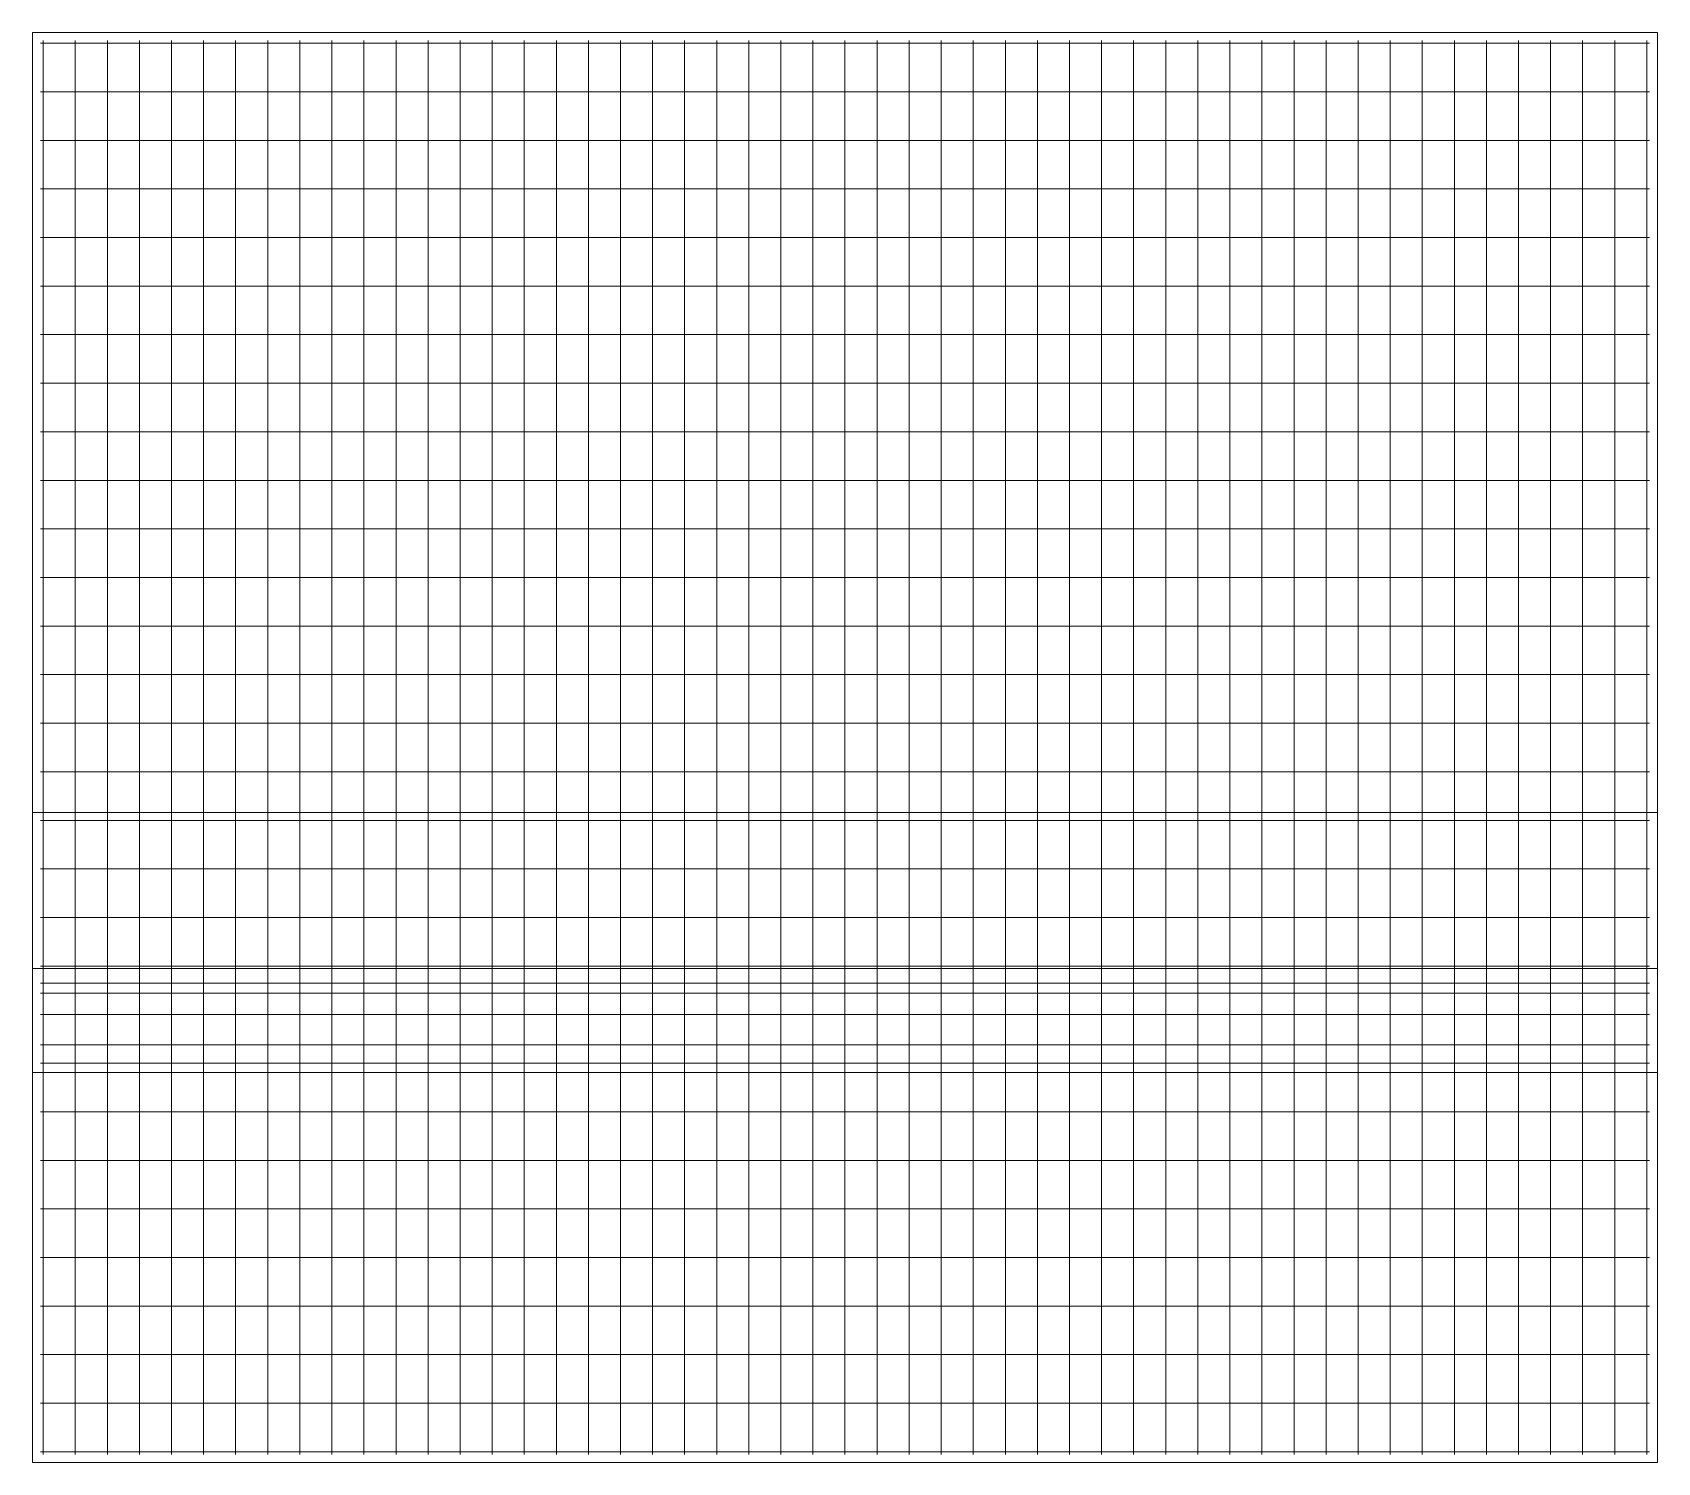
# Model space of a CAD drawing. Header units: millimetres. Extents: x -15656 to -10656, y 2138 to 6538.
import ezdxf

# ---------------------------------------------------------------- set-up
doc = ezdxf.new("R2010")
doc.units = ezdxf.units.MM
doc.layers.add('S-FNDN', color=32, linetype='Continuous', lineweight=9)
doc.layers.add('S-RBAR', color=171, linetype='Continuous', lineweight=9)

# ---------------------------------------------------------------- blocks, each defined once
blk = doc.blocks.new('M_RetainingWall_Par_Family - Standard-342099-Bottom_Footing')
at = {"layer": 'S-FNDN', "transparency": 33554509}
mesh = blk.add_polyface(dxfattribs=at)
corners = [(0, -3200, 3500), (0, -2880.4, 3500), (0, -2400, 592.2), (0, 0, 592.2), (0, 0), (0, -4400), (0, -4400, 592.2), (0, -3200, 592.2)]
mesh.append_faces([[corners[k] for k in face] for face in [(4, 5, 2, 3), (1, 2, 7, 0)]], dxfattribs={"vtx1": -1})
mesh.append_faces([[corners[k] for k in face] for face in [(5, 6, 7, 2)]], dxfattribs={"vtx2": -1, "vtx3": -1})
mesh = blk.add_polyface(dxfattribs=at)
corners = [(0, 0), (5000, 0), (5000, -4400), (0, -4400)]
mesh.append_faces([[corners[k] for k in face] for face in [(0, 1, 2, 3)]])
mesh = blk.add_polyface(dxfattribs=at)
corners = [(0, -2400, 592.2), (5000, -2400, 592.2), (5000, 0, 592.2), (0, 0, 592.2)]
mesh.append_faces([[corners[k] for k in face] for face in [(0, 1, 2, 3)]])
mesh = blk.add_polyface(dxfattribs=at)
corners = [(0, 0), (0, 0, 592.2), (5000, 0, 592.2), (5000, 0)]
mesh.append_faces([[corners[k] for k in face] for face in [(3, 0, 1, 2)]])
mesh = blk.add_polyface(dxfattribs=at)
corners = [(5000, -3200, 3500), (5000, -3200, 592.2), (5000, -4400, 592.2), (5000, -4400), (5000, 0), (5000, 0, 592.2), (5000, -2400, 592.2), (5000, -2880.4, 3500)]
mesh.append_faces([[corners[k] for k in face] for face in [(6, 3, 4, 5), (1, 6, 7, 0)]], dxfattribs={"vtx0": -1})
mesh.append_faces([[corners[k] for k in face] for face in [(1, 2, 3, 6)]], dxfattribs={"vtx2": -1, "vtx3": -1})
mesh = blk.add_polyface(dxfattribs=at)
corners = [(0, -2400, 592.2), (0, -2880.4, 3500), (5000, -2880.4, 3500), (5000, -2400, 592.2)]
mesh.append_faces([[corners[k] for k in face] for face in [(3, 0, 1, 2)]])
mesh = blk.add_polyface(dxfattribs=at)
corners = [(0, -3200, 3500), (5000, -3200, 3500), (5000, -2880.4, 3500), (0, -2880.4, 3500)]
mesh.append_faces([[corners[k] for k in face] for face in [(0, 1, 2, 3)]])
mesh = blk.add_polyface(dxfattribs=at)
corners = [(0, -4400, 592.2), (5000, -4400, 592.2), (5000, -3200, 592.2), (0, -3200, 592.2)]
mesh.append_faces([[corners[k] for k in face] for face in [(0, 1, 2, 3)]])
mesh = blk.add_polyface(dxfattribs=at)
corners = [(0, -3200, 3500), (0, -3200, 592.2), (5000, -3200, 592.2), (5000, -3200, 3500)]
mesh.append_faces([[corners[k] for k in face] for face in [(0, 1, 2, 3)]])
mesh = blk.add_polyface(dxfattribs=at)
corners = [(0, -4400, 592.2), (0, -4400), (5000, -4400), (5000, -4400, 592.2)]
mesh.append_faces([[corners[k] for k in face] for face in [(3, 0, 1, 2)]])

msp = doc.modelspace()

# ---------------------------------------------------------------- linework, layer by layer
at = {"layer": 'S-RBAR'}
for p, q in [((-10680.7, 6505, 67.5), (-15630.7, 6505, 67.5)), ((-10680.7, 6355.6, 67.5), (-15630.7, 6355.6, 67.5)), ((-10680.7, 6206.1, 67.5), (-15630.7, 6206.1, 67.5)), ((-10680.7, 6056.7, 67.5), (-15630.7, 6056.7, 67.5)), ((-10680.7, 5907.2, 67.5), (-15630.7, 5907.2, 67.5)), ((-10680.7, 5757.8, 67.5), (-15630.7, 5757.8, 67.5)), ((-10680.7, 5608.3, 67.5), (-15630.7, 5608.3, 67.5)), ((-10680.7, 5458.9, 67.5), (-15630.7, 5458.9, 67.5)), ((-10680.7, 5309.4, 67.5), (-15630.7, 5309.4, 67.5)), ((-10680.7, 5160, 67.5), (-15630.7, 5160, 67.5)), ((-10680.7, 5010.5, 67.5), (-15630.7, 5010.5, 67.5)), ((-10680.7, 4861.1, 67.5), (-15630.7, 4861.1, 67.5)), ((-10680.7, 4711.6, 67.5), (-15630.7, 4711.6, 67.5)), ((-10680.7, 4562.2, 67.5), (-15630.7, 4562.2, 67.5)), ((-10680.7, 4412.7, 67.5), (-15630.7, 4412.7, 67.5)), ((-10680.7, 4263.3, 67.5), (-15630.7, 4263.3, 67.5)), ((-10680.7, 4113.8, 67.5), (-15630.7, 4113.8, 67.5)), ((-10680.7, 3964.4, 67.5), (-15630.7, 3964.4, 67.5)), ((-10680.7, 3814.9, 67.5), (-15630.7, 3814.9, 67.5)), ((-10680.7, 3665.5, 67.5), (-15630.7, 3665.5, 67.5)), ((-10680.7, 3613.3, 3230.4), (-15630.7, 3613.3, 3230.4)), ((-10680.7, 3581.6, 3420.9), (-15630.7, 3581.6, 3420.9)), ((-10680.7, 3516, 67.5), (-15630.7, 3516, 67.5)), ((-10680.7, 3423.5, 384.9), (-15630.7, 3423.5, 384.9)), ((-10680.7, 3366.5, 67.5), (-15630.7, 3366.5, 67.5)), ((-10680.7, 3217.1, 67.5), (-15630.7, 3217.1, 67.5)), ((-10680.7, 3067.6, 67.5), (-15630.7, 3067.6, 67.5)), ((-10680.7, 2918.2, 67.5), (-15630.7, 2918.2, 67.5)), ((-10680.7, 2768.7, 67.5), (-15630.7, 2768.7, 67.5)), ((-10680.7, 2619.3, 67.5), (-15630.7, 2619.3, 67.5)), ((-10680.7, 2469.8, 67.5), (-15630.7, 2469.8, 67.5)), ((-10680.7, 2320.4, 67.5), (-15630.7, 2320.4, 67.5)), ((-10680.7, 2170.9, 67.5), (-15630.7, 2170.9, 67.5))]:
    msp.add_line(p, q, dxfattribs=at)
at = {"layer": 'S-RBAR', "color": 30}
for p, q in [((-15622.7, 2163, 55.4), (-15622.7, 6513, 55.4)), ((-15524.1, 2163, 55.4), (-15524.1, 6513, 55.4)), ((-15425.4, 2163, 55.4), (-15425.4, 6513, 55.4)), ((-15326.7, 2163, 55.4), (-15326.7, 6513, 55.4)), ((-15228, 2163, 55.4), (-15228, 6513, 55.4)), ((-15129.3, 2163, 55.4), (-15129.3, 6513, 55.4)), ((-15030.7, 2163, 55.4), (-15030.7, 6513, 55.4)), ((-14932, 2163, 55.4), (-14932, 6513, 55.4)), ((-14833.3, 2163, 55.4), (-14833.3, 6513, 55.4)), ((-14734.6, 2163, 55.4), (-14734.6, 6513, 55.4)), ((-14635.9, 2163, 55.4), (-14635.9, 6513, 55.4)), ((-14537.2, 2163, 55.4), (-14537.2, 6513, 55.4)), ((-14438.6, 2163, 55.4), (-14438.6, 6513, 55.4)), ((-14339.9, 2163, 55.4), (-14339.9, 6513, 55.4)), ((-14241.2, 2163, 55.4), (-14241.2, 6513, 55.4)), ((-14142.5, 2163, 55.4), (-14142.5, 6513, 55.4)), ((-14043.8, 2163, 55.4), (-14043.8, 6513, 55.4)), ((-13945.2, 2163, 55.4), (-13945.2, 6513, 55.4)), ((-13846.5, 2163, 55.4), (-13846.5, 6513, 55.4)), ((-13747.8, 2163, 55.4), (-13747.8, 6513, 55.4)), ((-13649.1, 2163, 55.4), (-13649.1, 6513, 55.4)), ((-13550.4, 2163, 55.4), (-13550.4, 6513, 55.4)), ((-13451.7, 2163, 55.4), (-13451.7, 6513, 55.4)), ((-13353.1, 2163, 55.4), (-13353.1, 6513, 55.4)), ((-13254.4, 2163, 55.4), (-13254.4, 6513, 55.4)), ((-13155.7, 2163, 55.4), (-13155.7, 6513, 55.4)), ((-13057, 2163, 55.4), (-13057, 6513, 55.4)), ((-12958.3, 2163, 55.4), (-12958.3, 6513, 55.4)), ((-12859.6, 2163, 55.4), (-12859.6, 6513, 55.4)), ((-12761, 2163, 55.4), (-12761, 6513, 55.4)), ((-12662.3, 2163, 55.4), (-12662.3, 6513, 55.4)), ((-12563.6, 2163, 55.4), (-12563.6, 6513, 55.4)), ((-12464.9, 2163, 55.4), (-12464.9, 6513, 55.4)), ((-12366.2, 2163, 55.4), (-12366.2, 6513, 55.4)), ((-12267.6, 2163, 55.4), (-12267.6, 6513, 55.4)), ((-12168.9, 2163, 55.4), (-12168.9, 6513, 55.4)), ((-12070.2, 2163, 55.4), (-12070.2, 6513, 55.4)), ((-11971.5, 2163, 55.4), (-11971.5, 6513, 55.4)), ((-11872.8, 2163, 55.4), (-11872.8, 6513, 55.4)), ((-11774.1, 2163, 55.4), (-11774.1, 6513, 55.4)), ((-11675.5, 2163, 55.4), (-11675.5, 6513, 55.4)), ((-11576.8, 2163, 55.4), (-11576.8, 6513, 55.4)), ((-11478.1, 2163, 55.4), (-11478.1, 6513, 55.4)), ((-11379.4, 2163, 55.4), (-11379.4, 6513, 55.4)), ((-11280.7, 2163, 55.4), (-11280.7, 6513, 55.4)), ((-11182.1, 2163, 55.4), (-11182.1, 6513, 55.4)), ((-11083.4, 2163, 55.4), (-11083.4, 6513, 55.4)), ((-10984.7, 2163, 55.4), (-10984.7, 6513, 55.4)), ((-10886, 2163, 55.4), (-10886, 6513, 55.4)), ((-10787.3, 2163, 55.4), (-10787.3, 6513, 55.4)), ((-10688.6, 2163, 55.4), (-10688.6, 6513, 55.4))]:
    msp.add_line(p, q, dxfattribs=at)

# ---------------------------------------------------------------- block references
at = {"layer": 'S-FNDN', "transparency": 33554509}
msp.add_blockref('M_RetainingWall_Par_Family - Standard-342099-Bottom_Footing', (-15655.7, 6538), dxfattribs=at)

doc.saveas('drawing.dxf')
